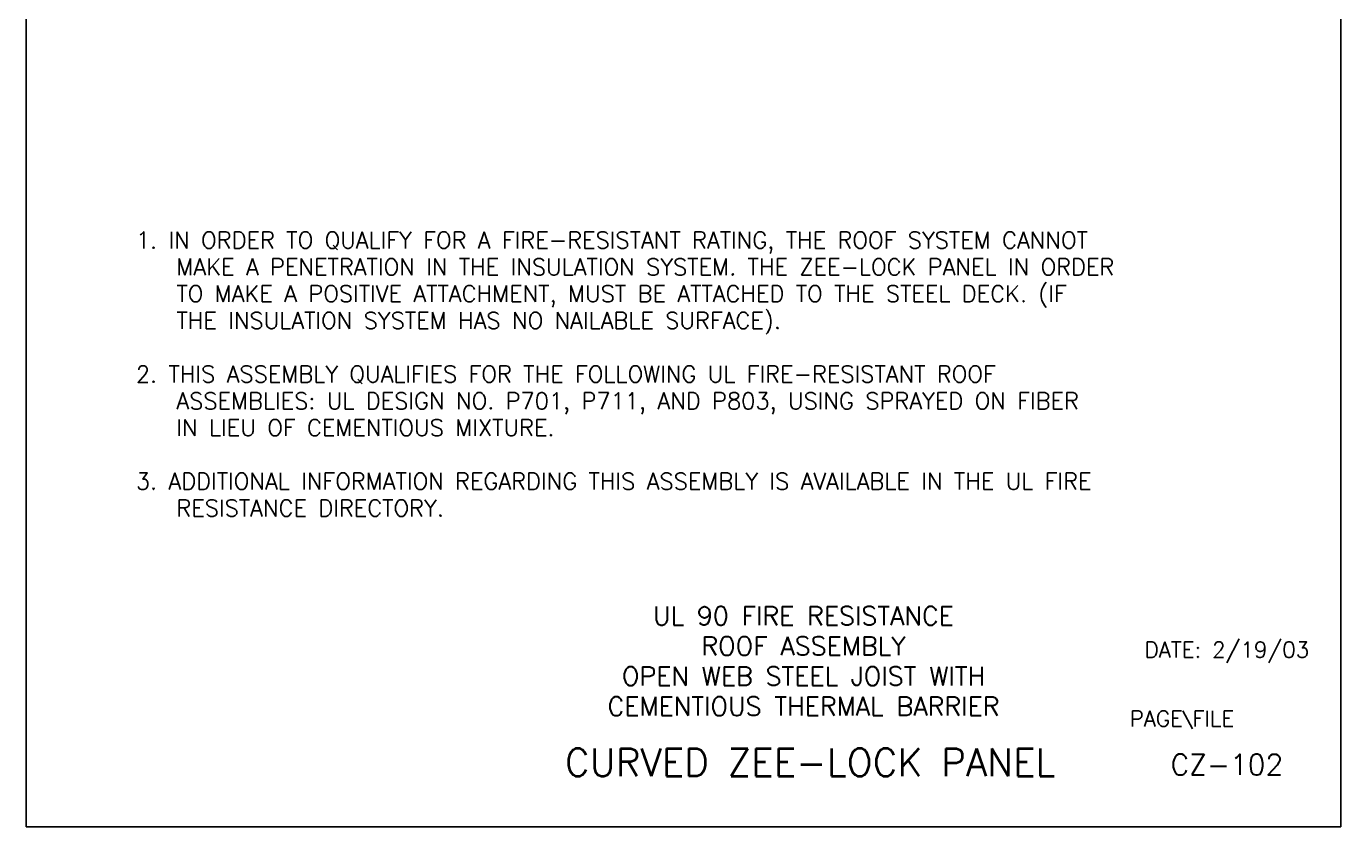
# Model space of a CAD drawing. Extents: x 0 to 23.8, y 0 to 31.4.
# Drawn here: x 0 to 23.82, y 0 to 14.51 of the extents above; entities that cross this region are included whole.
import ezdxf
from ezdxf.enums import TextEntityAlignment as Align

# ---------------------------------------------------------------- set-up
doc = ezdxf.new("R2010")
doc.units = 0
doc.header["$LTSCALE"] = 0.39999
doc.header["$MEASUREMENT"] = 0
doc.layers.get('0').update_dxf_attribs({"linetype": 'CONTINUOUS'})
doc.layers.add('BORDER', color=7, linetype='CONTINUOUS')
doc.layers.add('DIM-TXT', color=7, linetype='CONTINUOUS')
doc.styles.add('ROMANS', font='romans', dxfattribs={"height": 0.3})

msp = doc.modelspace()

# ---------------------------------------------------------------- linework, layer by layer
at = {"color": 5, "linetype": 'CONTINUOUS'}
for p, q in [((0, 0), (0, 31.41)), ((23.82, 31.41), (23.82, 0)), ((23.82, 0), (0, 0))]:
    msp.add_line(p, q, dxfattribs=at)

# ---------------------------------------------------------------- texts
at = {"layer": 'BORDER', "color": 3, "linetype": 'CONTINUOUS', "style": 'ROMANS'}
for s, p in [('UL 90 FIRE RESISTANCE', (14.084, 3.654)), ('ROOF ASSEMBLY', (14.084, 3.107)), ('OPEN WEB STEEL JOIST WITH', (14.084, 2.561)), ('CEMENTIOUS THERMAL BARRIER', (14.084, 2.014))]:
    msp.add_text(s, height=0.3375, dxfattribs=at).set_placement(p, align=Align.CENTER)
msp.add_text('DATE: 2/19/03', height=0.2853, dxfattribs=at).set_placement((21.758, 3.187), align=Align.MIDDLE)
msp.add_text('PAGE\\FILE', height=0.2853, dxfattribs=at).set_placement((19.995, 1.815))
at = {"layer": 'BORDER', "color": 5, "style": 'ROMANS'}
msp.add_text('CURVED ZEE-LOCK PANEL', height=0.49859, dxfattribs=at).set_placement((14.206, 1.166), align=Align.MIDDLE)
at = {"layer": 'BORDER', "color": 2, "linetype": 'CONTINUOUS', "style": 'ROMANS'}
msp.add_text('CZ-102', height=0.375, dxfattribs=at).set_placement((21.758, 1.125), align=Align.MIDDLE)
at = {"layer": 'DIM-TXT', "color": 3, "linetype": 'CONTINUOUS', "style": 'ROMANS'}
for s, p in [('1. IN ORDER TO QUALIFY FOR A FIRE-RESISTANT RATING, THE ROOF SYSTEM CANNOT', (1.986, 10.482)), ('MAKE A PENETRATION IN THE INSULATION SYSTEM. THE ZEE-LOCK PANEL IN ORDER', (2.721, 9.996)), ('TO MAKE A POSITIVE ATTACHMENT, MUST BE ATTACHED TO THE STEEL DECK. (IF', (2.721, 9.511)), ('THE INSULATION SYSTEM HAS NO NAILABLE SURFACE).', (2.721, 9.025)), ('2. THIS ASSEMBLY QUALIFIES FOR THE FOLLOWING UL FIRE-RESISTANT ROOF', (1.986, 8.054)), ('ASSEMBLIES: UL DESIGN NO. P701, P711, AND P803, USING SPRAYED ON FIBER', (2.721, 7.568)), ('IN LIEU OF CEMENTIOUS MIXTURE.', (2.721, 7.082)), ('3. ADDITIONAL INFORMATION REGARDING THIS ASSEMBLY IS AVAILABLE IN THE UL FIRE', (1.986, 6.111)), ('RESISTANCE DIRECTORY.', (2.721, 5.625))]:
    msp.add_text(s, height=0.3, dxfattribs=at).set_placement(p)

doc.saveas('drawing.dxf')
